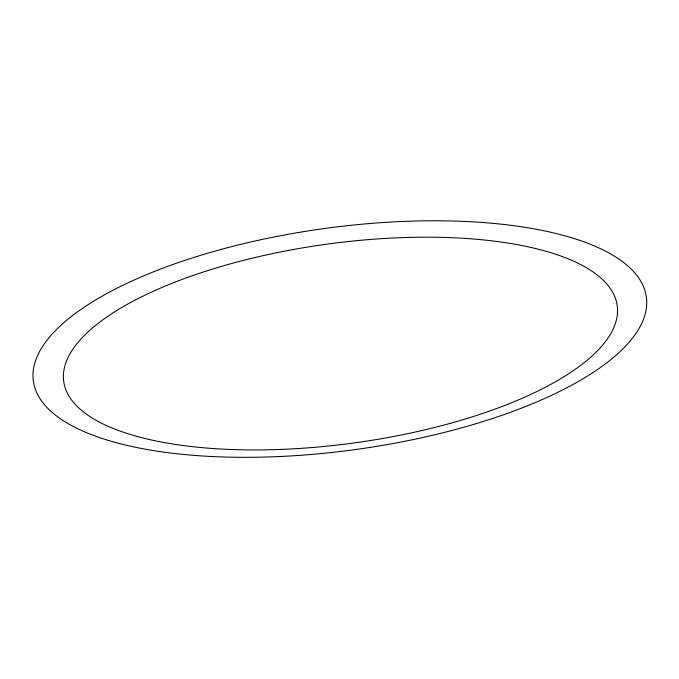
<?xml version="1.0" encoding="UTF-8"?>
<svg xmlns="http://www.w3.org/2000/svg" width="679" height="679" viewBox="0 0 679 679"><rect width="100%" height="100%" fill="white"/><g stroke="black" fill="none" stroke-linecap="round" stroke-linejoin="round"><path stroke-width="1.02" d="M159.523 451.518A309.369 111.602 -7.8 0 0 645.05 314.504A309.369 111.602 -7.8 0 0 214.946 251.128A309.369 111.602 -7.8 0 0 159.523 451.518M182.396 445.432A279.332 100.314 -7.8 0 0 616.583 319.122A279.332 100.314 -7.8 0 0 222.398 266.126A279.332 100.314 -7.8 0 0 182.396 445.432"/></g></svg>
